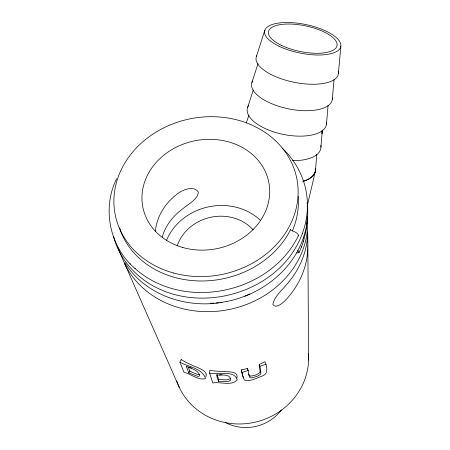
<?xml version="1.0" encoding="UTF-8"?>
<svg xmlns="http://www.w3.org/2000/svg" width="450" height="450" viewBox="0 0 450 450"><rect width="100%" height="100%" fill="white"/><g stroke="black" fill="none" stroke-linecap="round" stroke-linejoin="round"><path stroke-width="0.67" d="M307.277 216.557L306.354 229.399L303.486 241.374M218.469 381.488L216.472 374.929C220.573 375.452 231.311 373.337 230.541 380.289C227.211 382.866 222.328 380.981 218.469 381.488L218.593 379.44L217.108 374.518M209.616 373.095C216.456 375.131 234.54 369.546 237.212 379.839C231.677 386.438 219.926 381.42 212.828 382.995L209.616 373.095L209.801 370.271A80.91 73.626 -12.5 0 0 221.304 371.464C225.669 372.094 239.119 370.288 236.874 378.146M315.489 170.314L316.783 154.237M320.929 147.206L322.307 130.404M326.464 124.251L328.067 105.452M332.297 99.478L334.041 79.656M338.361 73.738L340.858 46.187M305.117 232.099C307.631 222.418 308.475 212.254 307.119 202.331M307.125 206.359L315.608 170.336M244.839 296.229C271.311 286.02 294.261 264.921 303.429 237.696M303.311 238.095L305.241 231.688M256.354 56.582L264.831 30.291M251.859 82.637L258.007 63.742M302.276 233.674C308.469 217.316 309.206 198.917 303.851 182.227M247.528 107.719L253.389 89.859M134.904 268.38L135.231 268.689C183.932 311.912 270.562 293.732 298.62 235.243C297.163 232.054 292.978 231.429 290.317 229.641M246.347 122.861L248.94 115.031M296.679 252.945L298.986 252.653L298.952 251.82L297.664 250.504M298.986 252.653L301.59 246.69M301.455 247.061L303.626 240.986M260.123 372.088L259.239 364.404A80.786 73.519 -12.5 0 0 264.999 361.693C267.227 366.671 268.594 374.428 261.754 376.228C256.348 378.169 250.346 381.774 244.496 380.149L243.371 377.854L241.279 369.906L247.528 368.46L249.311 375.879L249.862 377.46L250.605 377.781A5.023 1.62 -20.2 0 0 252.647 377.702L257.951 375.981L260.707 374.096L260.848 371.993L259.942 366.317L259.239 364.404M302.439 233.28C278.741 298.744 182.739 320.586 133.526 271.052C124.116 261.562 117.079 249.711 113.659 236.768M116.634 178.734C101.677 208.553 109.738 247.213 135.231 268.689M188.837 372.932L186.221 366.233C190.794 368.634 198.135 369.602 199.62 375.469L199.035 376.386L197.449 376.262L188.837 372.932L189.765 371.064L188.156 366.885M179.888 362.154C188.01 366.851 201.651 367.988 205.408 378.022L205.099 378.726C197.792 380.374 190.868 373.759 184.011 372.33L179.888 362.154L181.176 359.584M230.648 378.293C227.413 381.043 222.508 379.429 218.593 379.44M205.869 376.639C208.845 370.249 194.923 366.992 191.064 364.714A80.91 73.626 -12.5 0 1 181.148 359.578M298.035 235.918L298.491 235.637M242.19 372.471L248.22 370.384M259.942 366.317L265.939 364.236M222.103 302.383C185.884 308.604 144.709 294.902 124.92 262.688M199.648 374.67L197.083 374.265L193.776 372.977A78.249 71.617 -12.7 0 1 191.756 372.043L189.765 371.064M219.302 374.985L222.075 374.726M250.515 376.037C253.811 375.952 257.243 374.799 259.746 372.623A4.072 1.316 -23.9 0 0 260.117 372.094M188.752 367.273L191.419 368.004M130.072 263.689L130.41 264.015M282.606 148.449C292.196 157.646 299.616 169.116 303.728 181.772M243.636 377.719L242.634 375.924L241.279 369.906M248.991 375.261L249.711 375.885A4.849 1.654 -17.9 0 0 250.481 376.059M121.68 256.866L117.956 247.742M124.532 263.391L179.263 387.338M248.906 375.047L248.631 373.984M247.528 368.46L247.972 370.688M307.834 242.055L307.688 231.823L307.029 241.47A93.921 82.434 -11.6 0 1 285.278 286.014C280.71 291.701 274.196 297 272.852 304.476C276.176 309.431 283.303 302.377 286.149 299.548A90.838 80.421 -11.7 0 0 307.159 256.179L307.834 242.055L308.616 360.067M315.703 168.446A38.925 19.164 11.6 0 1 302.974 181.451M315.585 168.424A38.801 19.114 11.6 0 1 302.895 181.395M320.816 145.316A39.611 18.669 11.6 0 1 292.579 160.599M326.52 122.462A40.354 18.101 11.6 0 1 281.976 134.123A40.354 18.101 11.6 0 1 248.698 105.351M332.336 97.746A41.124 17.471 11.6 0 1 288.073 108.754A41.124 17.471 11.6 0 1 252.557 81.084M338.243 71.201A41.923 16.768 11.6 0 1 295.431 82.541A41.923 16.768 11.6 0 1 256.669 55.822M281.419 410.001A43.183 41.271 -15.9 0 1 225.197 422.398M308.492 353.632A67.781 63.855 -14.3 0 1 253.811 422.466A67.781 63.855 -14.3 0 1 176.766 381.15M307.479 217.524A95.535 83.475 -11.5 0 1 229.545 309.431A95.535 83.475 -11.5 0 1 121.483 255.876M249.907 293.94A86.799 75.819 -11.5 0 1 223.217 302.091M222.57 302.192A86.799 75.819 -11.5 0 1 219.954 302.546M218.644 302.698A86.799 75.819 -11.5 0 1 216.023 302.951M214.054 303.092A86.799 75.819 -11.5 0 1 210.578 303.244M177.283 245.739A43.594 38.739 -11.8 0 1 210.926 217.226A43.594 38.739 -11.8 0 1 253.176 229.877M166.354 240.756A56.194 49.95 -11.8 0 1 260.764 220.646M162.163 237.094A57.229 50.636 -11.7 0 1 183.246 208.446C188.432 203.676 197.578 199.924 198.382 192.15C194.451 185.619 184.067 189.298 179.027 192.696A59.169 51.902 -11.5 0 0 155.368 231.21M298.176 196.369A90.675 79.155 -13 0 1 292.275 231.126M120.139 229.511A91.119 79.11 -9 0 1 119.593 227.779M290.503 229.703A91.519 77.889 -11.5 0 1 201.532 280.986A91.519 77.889 -11.5 0 1 120.094 229.697M322.284 130.134L321.981 133.509L322.279 130.179M278.983 46.193A38.863 14.546 11.6 0 0 340.498 47.537A38.863 14.546 11.6 0 0 288.703 22.528A38.863 14.546 11.6 0 0 278.983 46.193M281.317 45.315A34.971 13.095 11.6 0 0 336.724 46.609A34.971 13.095 11.6 0 0 290.199 24.047A34.971 13.095 11.6 0 0 281.317 45.315M173.722 273.043A92.587 79.419 -11.2 0 0 296.871 178.881A92.587 79.419 -11.2 0 0 147.426 138.021A92.587 79.419 -11.2 0 0 173.722 273.043M182.582 247.433A64.198 55.041 -11.2 0 0 268.976 183.178A64.198 55.041 -11.2 0 0 165.921 153.562A64.198 55.041 -11.2 0 0 182.582 247.433"/></g></svg>
